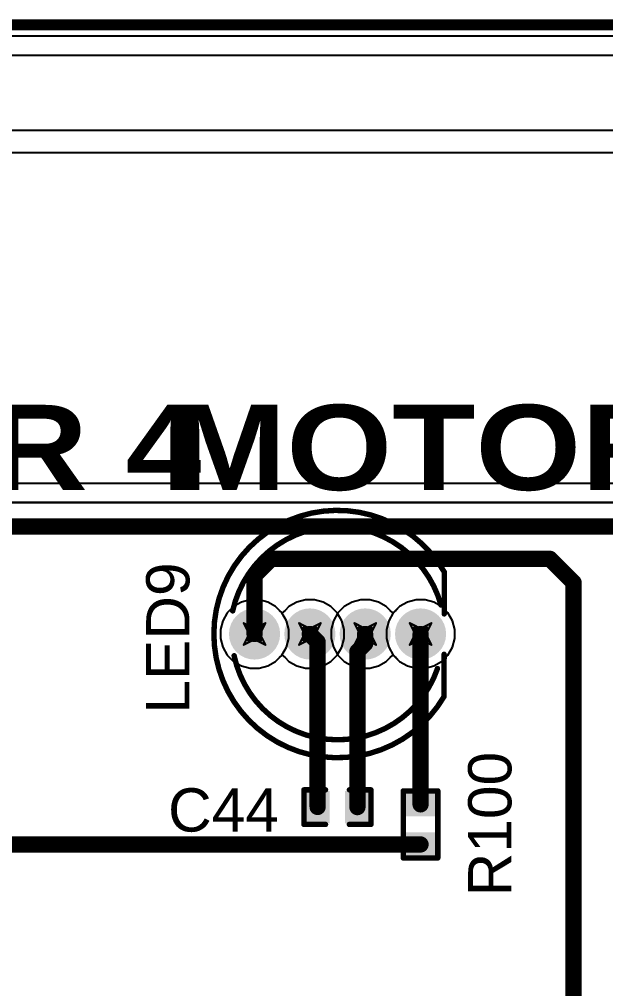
# Model space of a CAD drawing. Header units: inches. Extents: x -4 to 5258, y -4 to 5281.
# Drawn here: x 16.66 to 30.43, y 83.39 to 106.14 of the extents above; entities that cross this region are included whole.
import ezdxf

# ---------------------------------------------------------------- set-up
doc = ezdxf.new("R2010")
doc.units = ezdxf.units.IN
for name, color, linetype in [('Board Outline', 216, 'Continuous'), ('Bottom Layer', 5, 'Continuous'), ('Bottom Solder', 6, 'Continuous'), ('Drill Drawing', 1, 'Continuous'), ('Layer 1', 16, 'Continuous'), ('Layer 2', 76, 'Continuous'), ('Multi-Layer', 9, 'Continuous'), ('Pad Holes', 156, 'Continuous'), ('Top Layer', 1, 'Continuous'), ('Top Overlay', 2, 'Continuous'), ('Top Paste', 8, 'Continuous'), ('Top Solder', 216, 'Continuous')]:
    doc.layers.add(name, color=color, linetype=linetype)
doc.styles.add('Arial', font='', dxfattribs={"height": 0.2})
doc.styles.add('Arial Black_Bold', font='', dxfattribs={"height": 0.2})
doc.styles.get('Arial').set_extended_font_data('Arial')
doc.styles.get('Arial Black_Bold').set_extended_font_data('Arial Black', bold=True)

# ---------------------------------------------------------------- blocks, each defined once
blk = doc.blocks.new('R___0402_68')
at = {"layer": 'Top Layer'}
for points in [[(-0.699, -0.318), (-0.699, 0.317), (-0.241, 0.317), (-0.241, -0.318)], [(0.241, -0.318), (0.241, 0.317), (0.699, 0.317), (0.699, -0.318)]]:
    blk.add_hatch(color=1, dxfattribs=at).paths.add_polyline_path(points)
at = {"layer": 'Top Paste'}
for points in [[(-0.699, -0.318), (-0.699, 0.317), (-0.241, 0.317), (-0.241, -0.318)], [(0.241, -0.318), (0.241, 0.317), (0.699, 0.317), (0.699, -0.318)]]:
    blk.add_hatch(color=8, dxfattribs=at).paths.add_polyline_path(points)
at = {"layer": 'Top Solder'}
for points in [[(-0.754, -0.373), (-0.754, 0.373), (-0.186, 0.373), (-0.186, -0.373)], [(0.186, -0.373), (0.186, 0.373), (0.754, 0.373), (0.754, -0.373)]]:
    blk.add_hatch(color=216, dxfattribs=at).paths.add_polyline_path(points)
at = {"layer": 'Top Overlay'}
for points in [[(-0.787, -0.406, 0.127, 0.127, 0), (-0.787, 0.406, 0.127, 0.127, 0)], [(0.787, 0.406, 0.127, 0.127, 0), (-0.787, 0.406, 0.127, 0.127, 0)], [(0.787, -0.406, 0.127, 0.127, 0), (0.787, 0.406, 0.127, 0.127, 0)], [(0.787, -0.406, 0.127, 0.127, 0), (-0.787, -0.406, 0.127, 0.127, 0)], [(0.813, -0.432, 0.00323, 0.00323, 0), (-0.813, -0.432, 0.00323, 0.00323, 0)]]:
    blk.add_lwpolyline(points, format="xyseb", dxfattribs=at)
for points in [[(-0.819, 0.406, 0.0635, 0.0635, 1), (-0.756, 0.406, 0.0635, 0.0635, 1)], [(-0.819, 0.406, 0.0635, 0.0635, 1), (-0.756, 0.406, 0.0635, 0.0635, 1)], [(0.756, 0.406, 0.0635, 0.0635, 1), (0.819, 0.406, 0.0635, 0.0635, 1)], [(0.756, 0.406, 0.0635, 0.0635, 1), (0.819, 0.406, 0.0635, 0.0635, 1)], [(-0.819, -0.406, 0.0635, 0.0635, 1), (-0.756, -0.406, 0.0635, 0.0635, 1)], [(-0.819, -0.406, 0.0635, 0.0635, 1), (-0.756, -0.406, 0.0635, 0.0635, 1)], [(-0.814, -0.432, 0.00161, 0.00161, 1), (-0.812, -0.432, 0.00161, 0.00161, 1)], [(0.756, -0.406, 0.0635, 0.0635, 1), (0.819, -0.406, 0.0635, 0.0635, 1)], [(0.756, -0.406, 0.0635, 0.0635, 1), (0.819, -0.406, 0.0635, 0.0635, 1)], [(0.812, -0.432, 0.00161, 0.00161, 1), (0.814, -0.432, 0.00161, 0.00161, 1)]]:
    blk.add_lwpolyline(points, format="xyseb", close=True, dxfattribs=at)
blk = doc.blocks.new('WS2812D_F5_196')
at = {"layer": 'Bottom Layer'}
h = blk.add_hatch(color=5, dxfattribs=at)
edge = h.paths.add_edge_path()
edge.add_arc((-1.95, 0), 0.55, 0, 360)
h = blk.add_hatch(color=5, dxfattribs=at)
edge = h.paths.add_edge_path()
edge.add_arc((-0.65, 0), 0.55, 0, 360)
h = blk.add_hatch(color=5, dxfattribs=at)
edge = h.paths.add_edge_path()
edge.add_arc((0.65, 0), 0.55, 0, 360)
h = blk.add_hatch(color=5, dxfattribs=at)
edge = h.paths.add_edge_path()
edge.add_arc((1.95, 0), 0.55, 0, 360)
at = {"layer": 'Bottom Solder'}
h = blk.add_hatch(color=6, dxfattribs=at)
edge = h.paths.add_edge_path()
edge.add_arc((-1.95, 0), 0.601, 0, 360)
h = blk.add_hatch(color=6, dxfattribs=at)
edge = h.paths.add_edge_path()
edge.add_arc((-0.65, 0), 0.601, 0, 360)
h = blk.add_hatch(color=6, dxfattribs=at)
edge = h.paths.add_edge_path()
edge.add_arc((0.65, 0), 0.601, 0, 360)
h = blk.add_hatch(color=6, dxfattribs=at)
edge = h.paths.add_edge_path()
edge.add_arc((1.95, 0), 0.601, 0, 360)
at = {"layer": 'Layer 1'}
h = blk.add_hatch(color=16, dxfattribs=at)
edge = h.paths.add_edge_path()
edge.add_arc((-1.95, 0), 0.55, 0, 360)
h = blk.add_hatch(color=16, dxfattribs=at)
edge = h.paths.add_edge_path()
edge.add_arc((-0.65, 0), 0.55, 0, 360)
h = blk.add_hatch(color=16, dxfattribs=at)
edge = h.paths.add_edge_path()
edge.add_arc((0.65, 0), 0.55, 0, 360)
h = blk.add_hatch(color=16, dxfattribs=at)
edge = h.paths.add_edge_path()
edge.add_arc((1.95, 0), 0.55, 0, 360)
at = {"layer": 'Layer 2'}
h = blk.add_hatch(color=76, dxfattribs=at)
edge = h.paths.add_edge_path()
edge.add_arc((-1.95, 0), 0.55, 0, 360)
h = blk.add_hatch(color=76, dxfattribs=at)
edge = h.paths.add_edge_path()
edge.add_arc((-0.65, 0), 0.55, 0, 360)
h = blk.add_hatch(color=76, dxfattribs=at)
edge = h.paths.add_edge_path()
edge.add_arc((0.65, 0), 0.55, 0, 360)
h = blk.add_hatch(color=76, dxfattribs=at)
edge = h.paths.add_edge_path()
edge.add_arc((1.95, 0), 0.55, 0, 360)
at = {"layer": 'Multi-Layer'}
h = blk.add_hatch(color=9, dxfattribs=at)
edge = h.paths.add_edge_path()
edge.add_arc((-1.95, 0), 0.55, 0, 360)
h = blk.add_hatch(color=9, dxfattribs=at)
edge = h.paths.add_edge_path()
edge.add_arc((-0.65, 0), 0.55, 0, 360)
h = blk.add_hatch(color=9, dxfattribs=at)
edge = h.paths.add_edge_path()
edge.add_arc((0.65, 0), 0.55, 0, 360)
h = blk.add_hatch(color=9, dxfattribs=at)
edge = h.paths.add_edge_path()
edge.add_arc((1.95, 0), 0.55, 0, 360)
at = {"layer": 'Pad Holes'}
h = blk.add_hatch(color=7, dxfattribs=at)
edge = h.paths.add_edge_path()
edge.add_arc((-1.95, 0), 0.36, 0, 360)
h = blk.add_hatch(color=7, dxfattribs=at)
edge = h.paths.add_edge_path()
edge.add_arc((-0.65, 0), 0.36, 0, 360)
h = blk.add_hatch(color=7, dxfattribs=at)
edge = h.paths.add_edge_path()
edge.add_arc((0.65, 0), 0.36, 0, 360)
h = blk.add_hatch(color=7, dxfattribs=at)
edge = h.paths.add_edge_path()
edge.add_arc((1.95, 0), 0.36, 0, 360)
at = {"layer": 'Top Layer'}
h = blk.add_hatch(color=1, dxfattribs=at)
edge = h.paths.add_edge_path()
edge.add_arc((-1.95, 0), 0.55, 0, 360)
h = blk.add_hatch(color=1, dxfattribs=at)
edge = h.paths.add_edge_path()
edge.add_arc((-0.65, 0), 0.55, 0, 360)
h = blk.add_hatch(color=1, dxfattribs=at)
edge = h.paths.add_edge_path()
edge.add_arc((0.65, 0), 0.55, 0, 360)
h = blk.add_hatch(color=1, dxfattribs=at)
edge = h.paths.add_edge_path()
edge.add_arc((1.95, 0), 0.55, 0, 360)
at = {"layer": 'Top Solder'}
h = blk.add_hatch(color=216, dxfattribs=at)
edge = h.paths.add_edge_path()
edge.add_arc((-1.95, 0), 0.601, 0, 360)
h = blk.add_hatch(color=216, dxfattribs=at)
edge = h.paths.add_edge_path()
edge.add_arc((-0.65, 0), 0.601, 0, 360)
h = blk.add_hatch(color=216, dxfattribs=at)
edge = h.paths.add_edge_path()
edge.add_arc((0.65, 0), 0.601, 0, 360)
h = blk.add_hatch(color=216, dxfattribs=at)
edge = h.paths.add_edge_path()
edge.add_arc((1.95, 0), 0.601, 0, 360)
at = {"layer": 'Top Overlay'}
for points in [[(2.5, -1.471, 0.127, 0.127, -3.705201), (2.511, 1.45, 0.127, 0.127, 0)], [(-2.464, 0.543, 0.127, 0.127, -0.780857), (2.43, 0.68, 0.127, 0.127, 0)], [(2.507, 0.472, 0.127, 0.127, 0), (2.511, 1.45, 0.127, 0.127, 0)], [(2.347, -0.811, 0.127, 0.127, -0.760948), (-2.43, -0.51, 0.127, 0.127, 0)], [(2.5, -1.471, 0.127, 0.127, 0), (2.504, -0.476, 0.127, 0.127, 0)]]:
    blk.add_lwpolyline(points, format="xyseb", dxfattribs=at)
for points in [[(2.479, 1.45, 0.0635, 0.0635, 1), (2.543, 1.45, 0.0635, 0.0635, 1)], [(2.479, 1.45, 0.0635, 0.0635, 1), (2.543, 1.45, 0.0635, 0.0635, 1)], [(2.398, 0.68, 0.0635, 0.0635, 1), (2.462, 0.68, 0.0635, 0.0635, 1)], [(-2.496, 0.543, 0.0635, 0.0635, 1), (-2.432, 0.543, 0.0635, 0.0635, 1)], [(2.475, 0.472, 0.0635, 0.0635, 1), (2.539, 0.472, 0.0635, 0.0635, 1)], [(-2.462, -0.51, 0.0635, 0.0635, 1), (-2.398, -0.51, 0.0635, 0.0635, 1)], [(2.472, -0.476, 0.0635, 0.0635, 1), (2.535, -0.476, 0.0635, 0.0635, 1)], [(2.315, -0.811, 0.0635, 0.0635, 1), (2.378, -0.811, 0.0635, 0.0635, 1)], [(2.468, -1.471, 0.0635, 0.0635, 1), (2.532, -1.471, 0.0635, 0.0635, 1)], [(2.468, -1.471, 0.0635, 0.0635, 1), (2.532, -1.471, 0.0635, 0.0635, 1)]]:
    blk.add_lwpolyline(points, format="xyseb", close=True, dxfattribs=at)
blk = doc.blocks.new('C___0402_267')
at = {"layer": 'Top Layer'}
for points in [[(-0.699, -0.318), (-0.699, 0.318), (-0.241, 0.318), (-0.241, -0.318)], [(0.241, -0.318), (0.241, 0.318), (0.699, 0.318), (0.699, -0.318)]]:
    blk.add_hatch(color=1, dxfattribs=at).paths.add_polyline_path(points)
at = {"layer": 'Top Paste'}
for points in [[(-0.699, -0.318), (-0.699, 0.318), (-0.241, 0.318), (-0.241, -0.318)], [(0.241, -0.318), (0.241, 0.318), (0.699, 0.318), (0.699, -0.318)]]:
    blk.add_hatch(color=8, dxfattribs=at).paths.add_polyline_path(points)
at = {"layer": 'Top Solder'}
for points in [[(-0.758, -0.377), (-0.758, 0.377), (-0.181, 0.377), (-0.181, -0.377)], [(0.181, -0.377), (0.181, 0.377), (0.758, 0.377), (0.758, -0.377)]]:
    blk.add_hatch(color=216, dxfattribs=at).paths.add_polyline_path(points)
at = {"layer": 'Top Overlay'}
for points in [[(-0.787, 0.406, 0.127, 0.127, 0), (-0.279, 0.406, 0.127, 0.127, 0)], [(-0.787, -0.406, 0.127, 0.127, 0), (-0.787, 0.406, 0.127, 0.127, 0)], [(0.279, 0.406, 0.127, 0.127, 0), (0.787, 0.406, 0.127, 0.127, 0)], [(0.787, 0.406, 0.127, 0.127, 0), (0.787, -0.406, 0.127, 0.127, 0)], [(-0.787, -0.406, 0.127, 0.127, 0), (-0.279, -0.406, 0.127, 0.127, 0)], [(0.279, -0.406, 0.127, 0.127, 0), (0.787, -0.406, 0.127, 0.127, 0)]]:
    blk.add_lwpolyline(points, format="xyseb", dxfattribs=at)
for points in [[(-0.819, 0.406, 0.0635, 0.0635, 1), (-0.756, 0.406, 0.0635, 0.0635, 1)], [(-0.819, 0.406, 0.0635, 0.0635, 1), (-0.756, 0.406, 0.0635, 0.0635, 1)], [(-0.311, 0.406, 0.0635, 0.0635, 1), (-0.248, 0.406, 0.0635, 0.0635, 1)], [(0.248, 0.406, 0.0635, 0.0635, 1), (0.311, 0.406, 0.0635, 0.0635, 1)], [(0.756, 0.406, 0.0635, 0.0635, 1), (0.819, 0.406, 0.0635, 0.0635, 1)], [(0.756, 0.406, 0.0635, 0.0635, 1), (0.819, 0.406, 0.0635, 0.0635, 1)], [(-0.819, -0.406, 0.0635, 0.0635, 1), (-0.756, -0.406, 0.0635, 0.0635, 1)], [(-0.819, -0.406, 0.0635, 0.0635, 1), (-0.756, -0.406, 0.0635, 0.0635, 1)], [(-0.311, -0.406, 0.0635, 0.0635, 1), (-0.248, -0.406, 0.0635, 0.0635, 1)], [(0.248, -0.406, 0.0635, 0.0635, 1), (0.311, -0.406, 0.0635, 0.0635, 1)], [(0.756, -0.406, 0.0635, 0.0635, 1), (0.819, -0.406, 0.0635, 0.0635, 1)], [(0.756, -0.406, 0.0635, 0.0635, 1), (0.819, -0.406, 0.0635, 0.0635, 1)]]:
    blk.add_lwpolyline(points, format="xyseb", close=True, dxfattribs=at)

msp = doc.modelspace()

# ---------------------------------------------------------------- linework, layer by layer
at = {"layer": 'Board Outline'}
msp.add_lwpolyline([(-4.009, 106.009, 0.254, 0.254, 0), (145.991, 106.009, 0.254, 0.254, 0)], format="xyseb", dxfattribs=at)
at = {"layer": 'Bottom Layer'}
for p, q in [((3.676, 105.295), (49.063, 105.295)), ((21.877, 92.459), (21.694, 92.353)), ((22.081, 92.514), (21.877, 92.459)), ((22.293, 92.514), (22.081, 92.514)), ((22.498, 92.459), (22.293, 92.514)), ((22.681, 92.353), (22.498, 92.459)), ((24.477, 92.459), (24.294, 92.353)), ((24.681, 92.514), (24.477, 92.459)), ((24.893, 92.514), (24.681, 92.514)), ((25.098, 92.459), (24.893, 92.514)), ((25.281, 92.353), (25.098, 92.459)), ((25.777, 92.459), (25.594, 92.353)), ((25.981, 92.514), (25.777, 92.459)), ((26.193, 92.514), (25.981, 92.514)), ((26.398, 92.459), (26.193, 92.514)), ((26.581, 92.353), (26.398, 92.459)), ((21.544, 92.204), (21.438, 92.02)), ((21.694, 92.353), (21.544, 92.204)), ((22.831, 92.204), (22.681, 92.353)), ((22.936, 92.02), (22.831, 92.204)), ((24.144, 92.204), (24.038, 92.02)), ((24.294, 92.353), (24.144, 92.204)), ((25.369, 92.265), (25.281, 92.353)), ((25.437, 92.209), (25.369, 92.265)), ((25.505, 92.265), (25.437, 92.209)), ((25.594, 92.353), (25.505, 92.265)), ((26.731, 92.204), (26.581, 92.353)), ((26.836, 92.02), (26.731, 92.204)), ((21.438, 92.02), (21.383, 91.816)), ((22.991, 91.816), (22.936, 92.02)), ((24.038, 92.02), (23.983, 91.816)), ((26.891, 91.816), (26.836, 92.02)), ((21.383, 91.816), (21.383, 91.604)), ((22.991, 91.604), (22.991, 91.816)), ((23.983, 91.816), (23.983, 91.604)), ((26.891, 91.604), (26.891, 91.816)), ((21.383, 91.604), (21.438, 91.4)), ((22.936, 91.4), (22.991, 91.604)), ((23.983, 91.604), (24.038, 91.4)), ((26.836, 91.4), (26.891, 91.604)), ((21.438, 91.4), (21.544, 91.216)), ((22.831, 91.216), (22.936, 91.4)), ((24.038, 91.4), (24.144, 91.216)), ((26.731, 91.216), (26.836, 91.4)), ((21.544, 91.216), (21.694, 91.067)), ((21.694, 91.067), (21.877, 90.961)), ((22.498, 90.961), (22.681, 91.067)), ((22.681, 91.067), (22.831, 91.216)), ((24.144, 91.216), (24.294, 91.067)), ((24.294, 91.067), (24.477, 90.961)), ((25.098, 90.961), (25.281, 91.067)), ((25.281, 91.067), (25.369, 91.155)), ((25.369, 91.155), (25.437, 91.211)), ((25.437, 91.211), (25.505, 91.155)), ((25.505, 91.155), (25.594, 91.067)), ((25.594, 91.067), (25.777, 90.961)), ((26.398, 90.961), (26.581, 91.067)), ((26.581, 91.067), (26.731, 91.216)), ((21.877, 90.961), (22.081, 90.906)), ((22.081, 90.906), (22.293, 90.906)), ((22.293, 90.906), (22.498, 90.961)), ((24.477, 90.961), (24.681, 90.906)), ((24.681, 90.906), (24.893, 90.906)), ((24.893, 90.906), (25.098, 90.961)), ((25.777, 90.961), (25.981, 90.906)), ((25.981, 90.906), (26.193, 90.906)), ((26.193, 90.906), (26.398, 90.961))]:
    msp.add_line(p, q, dxfattribs=at)
at = {"layer": 'Drill Drawing'}
for points in [[(21.933, 91.964, 0.0508, 0.0508, 0), (22.187, 91.837, 0.0508, 0.0508, 0)], [(21.933, 91.964, 0.0508, 0.0508, 0), (22.06, 91.71, 0.0508, 0.0508, 0)], [(22.187, 91.837, 0.0508, 0.0508, 0), (22.441, 91.964, 0.0508, 0.0508, 0)], [(22.314, 91.71, 0.0508, 0.0508, 0), (22.441, 91.964, 0.0508, 0.0508, 0)], [(23.233, 91.964, 0.0508, 0.0508, 0), (23.487, 91.837, 0.0508, 0.0508, 0)], [(23.233, 91.964, 0.0508, 0.0508, 0), (23.36, 91.71, 0.0508, 0.0508, 0)], [(23.487, 91.837, 0.0508, 0.0508, 0), (23.741, 91.964, 0.0508, 0.0508, 0)], [(23.614, 91.71, 0.0508, 0.0508, 0), (23.741, 91.964, 0.0508, 0.0508, 0)], [(24.533, 91.964, 0.0508, 0.0508, 0), (24.787, 91.837, 0.0508, 0.0508, 0)], [(24.533, 91.964, 0.0508, 0.0508, 0), (24.66, 91.71, 0.0508, 0.0508, 0)], [(24.787, 91.837, 0.0508, 0.0508, 0), (25.041, 91.964, 0.0508, 0.0508, 0)], [(24.914, 91.71, 0.0508, 0.0508, 0), (25.041, 91.964, 0.0508, 0.0508, 0)], [(25.833, 91.964, 0.0508, 0.0508, 0), (26.087, 91.837, 0.0508, 0.0508, 0)], [(25.833, 91.964, 0.0508, 0.0508, 0), (25.96, 91.71, 0.0508, 0.0508, 0)], [(26.087, 91.837, 0.0508, 0.0508, 0), (26.341, 91.964, 0.0508, 0.0508, 0)], [(26.214, 91.71, 0.0508, 0.0508, 0), (26.341, 91.964, 0.0508, 0.0508, 0)], [(21.933, 91.456, 0.0508, 0.0508, 0), (22.06, 91.71, 0.0508, 0.0508, 0)], [(22.035, 91.862, 0.0508, 0.0508, 0), (22.187, 91.786, 0.0508, 0.0508, 0)], [(22.035, 91.862, 0.0508, 0.0508, 0), (22.111, 91.71, 0.0508, 0.0508, 0)], [(22.035, 91.558, 0.0508, 0.0508, 0), (22.111, 91.71, 0.0508, 0.0508, 0)], [(22.187, 91.786, 0.0508, 0.0508, 0), (22.34, 91.862, 0.0508, 0.0508, 0)], [(22.263, 91.71, 0.0508, 0.0508, 0), (22.34, 91.862, 0.0508, 0.0508, 0)], [(22.263, 91.71, 0.0508, 0.0508, 0), (22.34, 91.558, 0.0508, 0.0508, 0)], [(22.314, 91.71, 0.0508, 0.0508, 0), (22.441, 91.456, 0.0508, 0.0508, 0)], [(23.233, 91.456, 0.0508, 0.0508, 0), (23.36, 91.71, 0.0508, 0.0508, 0)], [(23.335, 91.862, 0.0508, 0.0508, 0), (23.487, 91.786, 0.0508, 0.0508, 0)], [(23.335, 91.862, 0.0508, 0.0508, 0), (23.411, 91.71, 0.0508, 0.0508, 0)], [(23.335, 91.558, 0.0508, 0.0508, 0), (23.411, 91.71, 0.0508, 0.0508, 0)], [(23.487, 91.786, 0.0508, 0.0508, 0), (23.64, 91.862, 0.0508, 0.0508, 0)], [(23.563, 91.71, 0.0508, 0.0508, 0), (23.64, 91.862, 0.0508, 0.0508, 0)], [(23.563, 91.71, 0.0508, 0.0508, 0), (23.64, 91.558, 0.0508, 0.0508, 0)], [(23.614, 91.71, 0.0508, 0.0508, 0), (23.741, 91.456, 0.0508, 0.0508, 0)], [(24.533, 91.456, 0.0508, 0.0508, 0), (24.66, 91.71, 0.0508, 0.0508, 0)], [(24.635, 91.862, 0.0508, 0.0508, 0), (24.787, 91.786, 0.0508, 0.0508, 0)], [(24.635, 91.862, 0.0508, 0.0508, 0), (24.711, 91.71, 0.0508, 0.0508, 0)], [(24.635, 91.558, 0.0508, 0.0508, 0), (24.711, 91.71, 0.0508, 0.0508, 0)], [(24.787, 91.786, 0.0508, 0.0508, 0), (24.94, 91.862, 0.0508, 0.0508, 0)], [(24.863, 91.71, 0.0508, 0.0508, 0), (24.94, 91.862, 0.0508, 0.0508, 0)], [(24.863, 91.71, 0.0508, 0.0508, 0), (24.94, 91.558, 0.0508, 0.0508, 0)], [(24.914, 91.71, 0.0508, 0.0508, 0), (25.041, 91.456, 0.0508, 0.0508, 0)], [(25.833, 91.456, 0.0508, 0.0508, 0), (25.96, 91.71, 0.0508, 0.0508, 0)], [(25.935, 91.862, 0.0508, 0.0508, 0), (26.087, 91.786, 0.0508, 0.0508, 0)], [(25.935, 91.862, 0.0508, 0.0508, 0), (26.011, 91.71, 0.0508, 0.0508, 0)], [(25.935, 91.558, 0.0508, 0.0508, 0), (26.011, 91.71, 0.0508, 0.0508, 0)], [(26.087, 91.786, 0.0508, 0.0508, 0), (26.24, 91.862, 0.0508, 0.0508, 0)], [(26.163, 91.71, 0.0508, 0.0508, 0), (26.24, 91.862, 0.0508, 0.0508, 0)], [(26.163, 91.71, 0.0508, 0.0508, 0), (26.24, 91.558, 0.0508, 0.0508, 0)], [(26.214, 91.71, 0.0508, 0.0508, 0), (26.341, 91.456, 0.0508, 0.0508, 0)], [(21.933, 91.456, 0.0508, 0.0508, 0), (22.187, 91.583, 0.0508, 0.0508, 0)], [(22.035, 91.558, 0.0508, 0.0508, 0), (22.187, 91.634, 0.0508, 0.0508, 0)], [(22.187, 91.634, 0.0508, 0.0508, 0), (22.34, 91.558, 0.0508, 0.0508, 0)], [(22.187, 91.583, 0.0508, 0.0508, 0), (22.441, 91.456, 0.0508, 0.0508, 0)], [(23.233, 91.456, 0.0508, 0.0508, 0), (23.487, 91.583, 0.0508, 0.0508, 0)], [(23.335, 91.558, 0.0508, 0.0508, 0), (23.487, 91.634, 0.0508, 0.0508, 0)], [(23.487, 91.634, 0.0508, 0.0508, 0), (23.64, 91.558, 0.0508, 0.0508, 0)], [(23.487, 91.583, 0.0508, 0.0508, 0), (23.741, 91.456, 0.0508, 0.0508, 0)], [(24.533, 91.456, 0.0508, 0.0508, 0), (24.787, 91.583, 0.0508, 0.0508, 0)], [(24.635, 91.558, 0.0508, 0.0508, 0), (24.787, 91.634, 0.0508, 0.0508, 0)], [(24.787, 91.634, 0.0508, 0.0508, 0), (24.94, 91.558, 0.0508, 0.0508, 0)], [(24.787, 91.583, 0.0508, 0.0508, 0), (25.041, 91.456, 0.0508, 0.0508, 0)], [(25.833, 91.456, 0.0508, 0.0508, 0), (26.087, 91.583, 0.0508, 0.0508, 0)], [(25.935, 91.558, 0.0508, 0.0508, 0), (26.087, 91.634, 0.0508, 0.0508, 0)], [(26.087, 91.634, 0.0508, 0.0508, 0), (26.24, 91.558, 0.0508, 0.0508, 0)], [(26.087, 91.583, 0.0508, 0.0508, 0), (26.341, 91.456, 0.0508, 0.0508, 0)]]:
    msp.add_lwpolyline(points, format="xyseb", dxfattribs=at)
for points in [[(21.921, 91.964, 0.0254, 0.0254, 1), (21.946, 91.964, 0.0254, 0.0254, 1)], [(21.921, 91.964, 0.0254, 0.0254, 1), (21.946, 91.964, 0.0254, 0.0254, 1)], [(22.429, 91.964, 0.0254, 0.0254, 1), (22.454, 91.964, 0.0254, 0.0254, 1)], [(22.429, 91.964, 0.0254, 0.0254, 1), (22.454, 91.964, 0.0254, 0.0254, 1)], [(23.221, 91.964, 0.0254, 0.0254, 1), (23.246, 91.964, 0.0254, 0.0254, 1)], [(23.221, 91.964, 0.0254, 0.0254, 1), (23.246, 91.964, 0.0254, 0.0254, 1)], [(23.729, 91.964, 0.0254, 0.0254, 1), (23.754, 91.964, 0.0254, 0.0254, 1)], [(23.729, 91.964, 0.0254, 0.0254, 1), (23.754, 91.964, 0.0254, 0.0254, 1)], [(24.521, 91.964, 0.0254, 0.0254, 1), (24.546, 91.964, 0.0254, 0.0254, 1)], [(24.521, 91.964, 0.0254, 0.0254, 1), (24.546, 91.964, 0.0254, 0.0254, 1)], [(25.029, 91.964, 0.0254, 0.0254, 1), (25.054, 91.964, 0.0254, 0.0254, 1)], [(25.029, 91.964, 0.0254, 0.0254, 1), (25.054, 91.964, 0.0254, 0.0254, 1)], [(25.82, 91.964, 0.0254, 0.0254, 1), (25.846, 91.964, 0.0254, 0.0254, 1)], [(25.82, 91.964, 0.0254, 0.0254, 1), (25.846, 91.964, 0.0254, 0.0254, 1)], [(26.328, 91.964, 0.0254, 0.0254, 1), (26.354, 91.964, 0.0254, 0.0254, 1)], [(26.328, 91.964, 0.0254, 0.0254, 1), (26.354, 91.964, 0.0254, 0.0254, 1)], [(22.022, 91.862, 0.0254, 0.0254, 1), (22.048, 91.862, 0.0254, 0.0254, 1)], [(22.022, 91.862, 0.0254, 0.0254, 1), (22.048, 91.862, 0.0254, 0.0254, 1)], [(22.048, 91.71, 0.0254, 0.0254, 1), (22.073, 91.71, 0.0254, 0.0254, 1)], [(22.048, 91.71, 0.0254, 0.0254, 1), (22.073, 91.71, 0.0254, 0.0254, 1)], [(22.098, 91.71, 0.0254, 0.0254, 1), (22.124, 91.71, 0.0254, 0.0254, 1)], [(22.098, 91.71, 0.0254, 0.0254, 1), (22.124, 91.71, 0.0254, 0.0254, 1)], [(22.175, 91.837, 0.0254, 0.0254, 1), (22.2, 91.837, 0.0254, 0.0254, 1)], [(22.175, 91.837, 0.0254, 0.0254, 1), (22.2, 91.837, 0.0254, 0.0254, 1)], [(22.175, 91.786, 0.0254, 0.0254, 1), (22.2, 91.786, 0.0254, 0.0254, 1)], [(22.175, 91.786, 0.0254, 0.0254, 1), (22.2, 91.786, 0.0254, 0.0254, 1)], [(22.251, 91.71, 0.0254, 0.0254, 1), (22.276, 91.71, 0.0254, 0.0254, 1)], [(22.251, 91.71, 0.0254, 0.0254, 1), (22.276, 91.71, 0.0254, 0.0254, 1)], [(22.302, 91.71, 0.0254, 0.0254, 1), (22.327, 91.71, 0.0254, 0.0254, 1)], [(22.302, 91.71, 0.0254, 0.0254, 1), (22.327, 91.71, 0.0254, 0.0254, 1)], [(22.327, 91.862, 0.0254, 0.0254, 1), (22.352, 91.862, 0.0254, 0.0254, 1)], [(22.327, 91.862, 0.0254, 0.0254, 1), (22.352, 91.862, 0.0254, 0.0254, 1)], [(23.322, 91.862, 0.0254, 0.0254, 1), (23.348, 91.862, 0.0254, 0.0254, 1)], [(23.322, 91.862, 0.0254, 0.0254, 1), (23.348, 91.862, 0.0254, 0.0254, 1)], [(23.348, 91.71, 0.0254, 0.0254, 1), (23.373, 91.71, 0.0254, 0.0254, 1)], [(23.348, 91.71, 0.0254, 0.0254, 1), (23.373, 91.71, 0.0254, 0.0254, 1)], [(23.398, 91.71, 0.0254, 0.0254, 1), (23.424, 91.71, 0.0254, 0.0254, 1)], [(23.398, 91.71, 0.0254, 0.0254, 1), (23.424, 91.71, 0.0254, 0.0254, 1)], [(23.475, 91.837, 0.0254, 0.0254, 1), (23.5, 91.837, 0.0254, 0.0254, 1)], [(23.475, 91.837, 0.0254, 0.0254, 1), (23.5, 91.837, 0.0254, 0.0254, 1)], [(23.475, 91.786, 0.0254, 0.0254, 1), (23.5, 91.786, 0.0254, 0.0254, 1)], [(23.475, 91.786, 0.0254, 0.0254, 1), (23.5, 91.786, 0.0254, 0.0254, 1)], [(23.551, 91.71, 0.0254, 0.0254, 1), (23.576, 91.71, 0.0254, 0.0254, 1)], [(23.551, 91.71, 0.0254, 0.0254, 1), (23.576, 91.71, 0.0254, 0.0254, 1)], [(23.602, 91.71, 0.0254, 0.0254, 1), (23.627, 91.71, 0.0254, 0.0254, 1)], [(23.602, 91.71, 0.0254, 0.0254, 1), (23.627, 91.71, 0.0254, 0.0254, 1)], [(23.627, 91.862, 0.0254, 0.0254, 1), (23.652, 91.862, 0.0254, 0.0254, 1)], [(23.627, 91.862, 0.0254, 0.0254, 1), (23.652, 91.862, 0.0254, 0.0254, 1)], [(24.622, 91.862, 0.0254, 0.0254, 1), (24.648, 91.862, 0.0254, 0.0254, 1)], [(24.622, 91.862, 0.0254, 0.0254, 1), (24.648, 91.862, 0.0254, 0.0254, 1)], [(24.648, 91.71, 0.0254, 0.0254, 1), (24.673, 91.71, 0.0254, 0.0254, 1)], [(24.648, 91.71, 0.0254, 0.0254, 1), (24.673, 91.71, 0.0254, 0.0254, 1)], [(24.698, 91.71, 0.0254, 0.0254, 1), (24.724, 91.71, 0.0254, 0.0254, 1)], [(24.698, 91.71, 0.0254, 0.0254, 1), (24.724, 91.71, 0.0254, 0.0254, 1)], [(24.775, 91.837, 0.0254, 0.0254, 1), (24.8, 91.837, 0.0254, 0.0254, 1)], [(24.775, 91.837, 0.0254, 0.0254, 1), (24.8, 91.837, 0.0254, 0.0254, 1)], [(24.775, 91.786, 0.0254, 0.0254, 1), (24.8, 91.786, 0.0254, 0.0254, 1)], [(24.775, 91.786, 0.0254, 0.0254, 1), (24.8, 91.786, 0.0254, 0.0254, 1)], [(24.851, 91.71, 0.0254, 0.0254, 1), (24.876, 91.71, 0.0254, 0.0254, 1)], [(24.851, 91.71, 0.0254, 0.0254, 1), (24.876, 91.71, 0.0254, 0.0254, 1)], [(24.902, 91.71, 0.0254, 0.0254, 1), (24.927, 91.71, 0.0254, 0.0254, 1)], [(24.902, 91.71, 0.0254, 0.0254, 1), (24.927, 91.71, 0.0254, 0.0254, 1)], [(24.927, 91.862, 0.0254, 0.0254, 1), (24.952, 91.862, 0.0254, 0.0254, 1)], [(24.927, 91.862, 0.0254, 0.0254, 1), (24.952, 91.862, 0.0254, 0.0254, 1)], [(25.922, 91.862, 0.0254, 0.0254, 1), (25.947, 91.862, 0.0254, 0.0254, 1)], [(25.922, 91.862, 0.0254, 0.0254, 1), (25.947, 91.862, 0.0254, 0.0254, 1)], [(25.947, 91.71, 0.0254, 0.0254, 1), (25.973, 91.71, 0.0254, 0.0254, 1)], [(25.947, 91.71, 0.0254, 0.0254, 1), (25.973, 91.71, 0.0254, 0.0254, 1)], [(25.998, 91.71, 0.0254, 0.0254, 1), (26.024, 91.71, 0.0254, 0.0254, 1)], [(25.998, 91.71, 0.0254, 0.0254, 1), (26.024, 91.71, 0.0254, 0.0254, 1)], [(26.074, 91.837, 0.0254, 0.0254, 1), (26.1, 91.837, 0.0254, 0.0254, 1)], [(26.074, 91.837, 0.0254, 0.0254, 1), (26.1, 91.837, 0.0254, 0.0254, 1)], [(26.074, 91.786, 0.0254, 0.0254, 1), (26.1, 91.786, 0.0254, 0.0254, 1)], [(26.074, 91.786, 0.0254, 0.0254, 1), (26.1, 91.786, 0.0254, 0.0254, 1)], [(26.151, 91.71, 0.0254, 0.0254, 1), (26.176, 91.71, 0.0254, 0.0254, 1)], [(26.151, 91.71, 0.0254, 0.0254, 1), (26.176, 91.71, 0.0254, 0.0254, 1)], [(26.201, 91.71, 0.0254, 0.0254, 1), (26.227, 91.71, 0.0254, 0.0254, 1)], [(26.201, 91.71, 0.0254, 0.0254, 1), (26.227, 91.71, 0.0254, 0.0254, 1)], [(26.227, 91.862, 0.0254, 0.0254, 1), (26.252, 91.862, 0.0254, 0.0254, 1)], [(26.227, 91.862, 0.0254, 0.0254, 1), (26.252, 91.862, 0.0254, 0.0254, 1)], [(21.921, 91.456, 0.0254, 0.0254, 1), (21.946, 91.456, 0.0254, 0.0254, 1)], [(21.921, 91.456, 0.0254, 0.0254, 1), (21.946, 91.456, 0.0254, 0.0254, 1)], [(22.022, 91.558, 0.0254, 0.0254, 1), (22.048, 91.558, 0.0254, 0.0254, 1)], [(22.022, 91.558, 0.0254, 0.0254, 1), (22.048, 91.558, 0.0254, 0.0254, 1)], [(22.175, 91.634, 0.0254, 0.0254, 1), (22.2, 91.634, 0.0254, 0.0254, 1)], [(22.175, 91.634, 0.0254, 0.0254, 1), (22.2, 91.634, 0.0254, 0.0254, 1)], [(22.175, 91.583, 0.0254, 0.0254, 1), (22.2, 91.583, 0.0254, 0.0254, 1)], [(22.175, 91.583, 0.0254, 0.0254, 1), (22.2, 91.583, 0.0254, 0.0254, 1)], [(22.327, 91.558, 0.0254, 0.0254, 1), (22.352, 91.558, 0.0254, 0.0254, 1)], [(22.327, 91.558, 0.0254, 0.0254, 1), (22.352, 91.558, 0.0254, 0.0254, 1)], [(22.429, 91.456, 0.0254, 0.0254, 1), (22.454, 91.456, 0.0254, 0.0254, 1)], [(22.429, 91.456, 0.0254, 0.0254, 1), (22.454, 91.456, 0.0254, 0.0254, 1)], [(23.221, 91.456, 0.0254, 0.0254, 1), (23.246, 91.456, 0.0254, 0.0254, 1)], [(23.221, 91.456, 0.0254, 0.0254, 1), (23.246, 91.456, 0.0254, 0.0254, 1)], [(23.322, 91.558, 0.0254, 0.0254, 1), (23.348, 91.558, 0.0254, 0.0254, 1)], [(23.322, 91.558, 0.0254, 0.0254, 1), (23.348, 91.558, 0.0254, 0.0254, 1)], [(23.475, 91.634, 0.0254, 0.0254, 1), (23.5, 91.634, 0.0254, 0.0254, 1)], [(23.475, 91.634, 0.0254, 0.0254, 1), (23.5, 91.634, 0.0254, 0.0254, 1)], [(23.475, 91.583, 0.0254, 0.0254, 1), (23.5, 91.583, 0.0254, 0.0254, 1)], [(23.475, 91.583, 0.0254, 0.0254, 1), (23.5, 91.583, 0.0254, 0.0254, 1)], [(23.627, 91.558, 0.0254, 0.0254, 1), (23.652, 91.558, 0.0254, 0.0254, 1)], [(23.627, 91.558, 0.0254, 0.0254, 1), (23.652, 91.558, 0.0254, 0.0254, 1)], [(23.729, 91.456, 0.0254, 0.0254, 1), (23.754, 91.456, 0.0254, 0.0254, 1)], [(23.729, 91.456, 0.0254, 0.0254, 1), (23.754, 91.456, 0.0254, 0.0254, 1)], [(24.521, 91.456, 0.0254, 0.0254, 1), (24.546, 91.456, 0.0254, 0.0254, 1)], [(24.521, 91.456, 0.0254, 0.0254, 1), (24.546, 91.456, 0.0254, 0.0254, 1)], [(24.622, 91.558, 0.0254, 0.0254, 1), (24.648, 91.558, 0.0254, 0.0254, 1)], [(24.622, 91.558, 0.0254, 0.0254, 1), (24.648, 91.558, 0.0254, 0.0254, 1)], [(24.775, 91.634, 0.0254, 0.0254, 1), (24.8, 91.634, 0.0254, 0.0254, 1)], [(24.775, 91.634, 0.0254, 0.0254, 1), (24.8, 91.634, 0.0254, 0.0254, 1)], [(24.775, 91.583, 0.0254, 0.0254, 1), (24.8, 91.583, 0.0254, 0.0254, 1)], [(24.775, 91.583, 0.0254, 0.0254, 1), (24.8, 91.583, 0.0254, 0.0254, 1)], [(24.927, 91.558, 0.0254, 0.0254, 1), (24.952, 91.558, 0.0254, 0.0254, 1)], [(24.927, 91.558, 0.0254, 0.0254, 1), (24.952, 91.558, 0.0254, 0.0254, 1)], [(25.029, 91.456, 0.0254, 0.0254, 1), (25.054, 91.456, 0.0254, 0.0254, 1)], [(25.029, 91.456, 0.0254, 0.0254, 1), (25.054, 91.456, 0.0254, 0.0254, 1)], [(25.82, 91.456, 0.0254, 0.0254, 1), (25.846, 91.456, 0.0254, 0.0254, 1)], [(25.82, 91.456, 0.0254, 0.0254, 1), (25.846, 91.456, 0.0254, 0.0254, 1)], [(25.922, 91.558, 0.0254, 0.0254, 1), (25.947, 91.558, 0.0254, 0.0254, 1)], [(25.922, 91.558, 0.0254, 0.0254, 1), (25.947, 91.558, 0.0254, 0.0254, 1)], [(26.074, 91.634, 0.0254, 0.0254, 1), (26.1, 91.634, 0.0254, 0.0254, 1)], [(26.074, 91.634, 0.0254, 0.0254, 1), (26.1, 91.634, 0.0254, 0.0254, 1)], [(26.074, 91.583, 0.0254, 0.0254, 1), (26.1, 91.583, 0.0254, 0.0254, 1)], [(26.074, 91.583, 0.0254, 0.0254, 1), (26.1, 91.583, 0.0254, 0.0254, 1)], [(26.227, 91.558, 0.0254, 0.0254, 1), (26.252, 91.558, 0.0254, 0.0254, 1)], [(26.227, 91.558, 0.0254, 0.0254, 1), (26.252, 91.558, 0.0254, 0.0254, 1)], [(26.328, 91.456, 0.0254, 0.0254, 1), (26.354, 91.456, 0.0254, 0.0254, 1)], [(26.328, 91.456, 0.0254, 0.0254, 1), (26.354, 91.456, 0.0254, 0.0254, 1)]]:
    msp.add_lwpolyline(points, format="xyseb", close=True, dxfattribs=at)
at = {"layer": 'Layer 1'}
for p, q in [((-3.75, 105.75), (145.732, 105.75)), ((70.97, 103.531), (5.224, 103.531)), ((5.742, 103.013), (70.97, 103.013)), ((21.877, 92.459), (21.694, 92.353)), ((22.081, 92.514), (21.877, 92.459)), ((22.293, 92.514), (22.081, 92.514)), ((22.498, 92.459), (22.293, 92.514)), ((22.681, 92.353), (22.498, 92.459)), ((24.477, 92.459), (24.294, 92.353)), ((24.681, 92.514), (24.477, 92.459)), ((24.893, 92.514), (24.681, 92.514)), ((25.098, 92.459), (24.893, 92.514)), ((25.281, 92.353), (25.098, 92.459)), ((25.777, 92.459), (25.594, 92.353)), ((25.981, 92.514), (25.777, 92.459)), ((26.193, 92.514), (25.981, 92.514)), ((26.398, 92.459), (26.193, 92.514)), ((26.581, 92.353), (26.398, 92.459)), ((21.544, 92.204), (21.438, 92.02)), ((21.694, 92.353), (21.544, 92.204)), ((22.831, 92.204), (22.681, 92.353)), ((22.936, 92.02), (22.831, 92.204)), ((24.144, 92.204), (24.038, 92.02)), ((24.294, 92.353), (24.144, 92.204)), ((25.369, 92.265), (25.281, 92.353)), ((25.437, 92.209), (25.369, 92.265)), ((25.505, 92.265), (25.437, 92.209)), ((25.594, 92.353), (25.505, 92.265)), ((26.731, 92.204), (26.581, 92.353)), ((26.836, 92.02), (26.731, 92.204)), ((21.438, 92.02), (21.383, 91.816)), ((22.991, 91.816), (22.936, 92.02)), ((24.038, 92.02), (23.983, 91.816)), ((26.891, 91.816), (26.836, 92.02)), ((21.383, 91.816), (21.383, 91.604)), ((22.991, 91.604), (22.991, 91.816)), ((23.983, 91.816), (23.983, 91.604)), ((26.891, 91.604), (26.891, 91.816)), ((21.383, 91.604), (21.438, 91.4)), ((22.936, 91.4), (22.991, 91.604)), ((23.983, 91.604), (24.038, 91.4)), ((26.836, 91.4), (26.891, 91.604)), ((21.438, 91.4), (21.544, 91.216)), ((22.831, 91.216), (22.936, 91.4)), ((24.038, 91.4), (24.144, 91.216)), ((26.731, 91.216), (26.836, 91.4)), ((21.544, 91.216), (21.694, 91.067)), ((21.694, 91.067), (21.877, 90.961)), ((22.498, 90.961), (22.681, 91.067)), ((22.681, 91.067), (22.831, 91.216)), ((24.144, 91.216), (24.294, 91.067)), ((24.294, 91.067), (24.477, 90.961)), ((25.098, 90.961), (25.281, 91.067)), ((25.281, 91.067), (25.369, 91.155)), ((25.369, 91.155), (25.437, 91.211)), ((25.437, 91.211), (25.505, 91.155)), ((25.505, 91.155), (25.594, 91.067)), ((25.594, 91.067), (25.777, 90.961)), ((26.398, 90.961), (26.581, 91.067)), ((26.581, 91.067), (26.731, 91.216)), ((21.877, 90.961), (22.081, 90.906)), ((22.081, 90.906), (22.293, 90.906)), ((22.293, 90.906), (22.498, 90.961)), ((24.477, 90.961), (24.681, 90.906)), ((24.681, 90.906), (24.893, 90.906)), ((24.893, 90.906), (25.098, 90.961)), ((25.777, 90.961), (25.981, 90.906)), ((25.981, 90.906), (26.193, 90.906)), ((26.193, 90.906), (26.398, 90.961))]:
    msp.add_line(p, q, dxfattribs=at)
at = {"layer": 'Layer 2'}
for p, q in [((-3.014, 95.252), (42.172, 95.252)), ((21.877, 92.459), (21.694, 92.353)), ((22.081, 92.514), (21.877, 92.459)), ((22.293, 92.514), (22.081, 92.514)), ((22.498, 92.459), (22.293, 92.514)), ((22.681, 92.353), (22.498, 92.459)), ((23.177, 92.459), (22.994, 92.353)), ((23.381, 92.514), (23.177, 92.459)), ((23.593, 92.514), (23.381, 92.514)), ((23.798, 92.459), (23.593, 92.514)), ((23.981, 92.353), (23.798, 92.459)), ((25.777, 92.459), (25.594, 92.353)), ((25.981, 92.514), (25.777, 92.459)), ((26.193, 92.514), (25.981, 92.514)), ((26.398, 92.459), (26.193, 92.514)), ((26.581, 92.353), (26.398, 92.459)), ((21.544, 92.204), (21.438, 92.02)), ((21.694, 92.353), (21.544, 92.204)), ((22.769, 92.265), (22.681, 92.353)), ((22.837, 92.209), (22.769, 92.265)), ((22.905, 92.265), (22.837, 92.209)), ((22.994, 92.353), (22.905, 92.265)), ((24.131, 92.204), (23.981, 92.353)), ((24.236, 92.02), (24.131, 92.204)), ((25.444, 92.204), (25.338, 92.02)), ((25.594, 92.353), (25.444, 92.204)), ((26.731, 92.204), (26.581, 92.353)), ((26.836, 92.02), (26.731, 92.204)), ((21.438, 92.02), (21.383, 91.816)), ((24.291, 91.816), (24.236, 92.02)), ((25.338, 92.02), (25.283, 91.816)), ((26.891, 91.816), (26.836, 92.02)), ((21.383, 91.816), (21.383, 91.604)), ((24.291, 91.604), (24.291, 91.816)), ((25.283, 91.816), (25.283, 91.604)), ((26.891, 91.604), (26.891, 91.816)), ((21.383, 91.604), (21.438, 91.4)), ((24.236, 91.4), (24.291, 91.604)), ((25.283, 91.604), (25.338, 91.4)), ((26.836, 91.4), (26.891, 91.604)), ((21.438, 91.4), (21.544, 91.216)), ((24.131, 91.216), (24.236, 91.4)), ((25.338, 91.4), (25.444, 91.216)), ((26.731, 91.216), (26.836, 91.4)), ((21.544, 91.216), (21.694, 91.067)), ((21.694, 91.067), (21.877, 90.961)), ((22.498, 90.961), (22.681, 91.067)), ((22.681, 91.067), (22.769, 91.155)), ((22.769, 91.155), (22.837, 91.211)), ((22.837, 91.211), (22.905, 91.155)), ((22.905, 91.155), (22.994, 91.067)), ((22.994, 91.067), (23.177, 90.961)), ((23.798, 90.961), (23.981, 91.067)), ((23.981, 91.067), (24.131, 91.216)), ((25.444, 91.216), (25.594, 91.067)), ((25.594, 91.067), (25.777, 90.961)), ((26.398, 90.961), (26.581, 91.067)), ((26.581, 91.067), (26.731, 91.216)), ((21.877, 90.961), (22.081, 90.906)), ((22.081, 90.906), (22.293, 90.906)), ((22.293, 90.906), (22.498, 90.961)), ((23.177, 90.961), (23.381, 90.906)), ((23.381, 90.906), (23.593, 90.906)), ((23.593, 90.906), (23.798, 90.961)), ((25.777, 90.961), (25.981, 90.906)), ((25.981, 90.906), (26.193, 90.906)), ((26.193, 90.906), (26.398, 90.961))]:
    msp.add_line(p, q, dxfattribs=at)
at = {"layer": 'Top Layer'}
for p, q in [((3.719, 105.295), (52.002, 105.295)), ((4.53, 94.794), (42.503, 94.794)), ((42.503, 94.794), (4.53, 94.794))]:
    msp.add_line(p, q, dxfattribs=at)
for points in [[(6.367, 94.231, 0.381, 0.381, 0), (41.061, 94.231, 0.381, 0.381, 0)], [(22.187, 93.083, 0.381, 0.381, 0), (22.578, 93.474, 0.381, 0.381, 0)], [(22.578, 93.474, 0.381, 0.381, 0), (29.126, 93.474, 0.381, 0.381, 0)], [(29.126, 93.474, 0.381, 0.381, 0), (29.682, 92.917, 0.381, 0.381, 0)], [(22.187, 91.71, 0.381, 0.381, 0), (22.187, 93.083, 0.381, 0.381, 0)], [(29.682, 72.245, 0.381, 0.381, 0), (29.682, 92.917, 0.381, 0.381, 0)], [(23.484, 91.71, 0.381, 0.381, 0), (23.668, 91.526, 0.381, 0.381, 0)], [(23.668, 87.65, 0.381, 0.381, 0), (23.668, 91.526, 0.381, 0.381, 0)], [(24.784, 91.481, 0.381, 0.381, 0), (24.784, 91.71, 0.381, 0.381, 0)], [(26.087, 87.71, 0.381, 0.381, 0), (26.087, 91.71, 0.381, 0.381, 0)], [(24.604, 91.301, 0.381, 0.381, 0), (24.784, 91.481, 0.381, 0.381, 0)], [(24.604, 87.646, 0.381, 0.381, 0), (24.604, 91.301, 0.381, 0.381, 0)], [(8.803, 86.77, 0.381, 0.381, 0), (26.087, 86.77, 0.381, 0.381, 0)]]:
    msp.add_lwpolyline(points, format="xyseb", dxfattribs=at)
for points in [[(22.483, 93.474, 0.191, 0.191, 1), (22.674, 93.474, 0.191, 0.191, 1)], [(22.483, 93.474, 0.191, 0.191, 1), (22.674, 93.474, 0.191, 0.191, 1)], [(29.03, 93.474, 0.191, 0.191, 1), (29.221, 93.474, 0.191, 0.191, 1)], [(29.03, 93.474, 0.191, 0.191, 1), (29.221, 93.474, 0.191, 0.191, 1)], [(22.092, 93.083, 0.191, 0.191, 1), (22.283, 93.083, 0.191, 0.191, 1)], [(22.092, 93.083, 0.191, 0.191, 1), (22.283, 93.083, 0.191, 0.191, 1)], [(29.587, 92.917, 0.191, 0.191, 1), (29.778, 92.917, 0.191, 0.191, 1)], [(29.587, 92.917, 0.191, 0.191, 1), (29.778, 92.917, 0.191, 0.191, 1)], [(22.092, 91.71, 0.191, 0.191, 1), (22.283, 91.71, 0.191, 0.191, 1)], [(23.389, 91.71, 0.191, 0.191, 1), (23.579, 91.71, 0.191, 0.191, 1)], [(23.573, 91.526, 0.191, 0.191, 1), (23.763, 91.526, 0.191, 0.191, 1)], [(23.573, 91.526, 0.191, 0.191, 1), (23.763, 91.526, 0.191, 0.191, 1)], [(24.689, 91.71, 0.191, 0.191, 1), (24.879, 91.71, 0.191, 0.191, 1)], [(25.992, 91.71, 0.191, 0.191, 1), (26.182, 91.71, 0.191, 0.191, 1)], [(24.509, 91.301, 0.191, 0.191, 1), (24.699, 91.301, 0.191, 0.191, 1)], [(24.509, 91.301, 0.191, 0.191, 1), (24.699, 91.301, 0.191, 0.191, 1)], [(24.689, 91.481, 0.191, 0.191, 1), (24.879, 91.481, 0.191, 0.191, 1)], [(24.689, 91.481, 0.191, 0.191, 1), (24.879, 91.481, 0.191, 0.191, 1)], [(23.573, 87.65, 0.191, 0.191, 1), (23.763, 87.65, 0.191, 0.191, 1)], [(24.509, 87.646, 0.191, 0.191, 1), (24.699, 87.646, 0.191, 0.191, 1)], [(25.992, 87.71, 0.191, 0.191, 1), (26.182, 87.71, 0.191, 0.191, 1)], [(25.992, 86.77, 0.191, 0.191, 1), (26.182, 86.77, 0.191, 0.191, 1)]]:
    msp.add_lwpolyline(points, format="xyseb", close=True, dxfattribs=at)

# ---------------------------------------------------------------- block references
for name, p in [('WS2812D_F5_196', (24.137, 91.71)), ('C___0402_267', (24.134, 87.646))]:
    msp.add_blockref(name, p)
at = {"rotation": 270}
msp.add_blockref('R___0402_68', (26.087, 87.24), dxfattribs=at)

# ---------------------------------------------------------------- texts
at = {"layer": 'Top Overlay'}
for s, height, rotation, style, p in [('MOTOR 4', 2, 360, 'Arial Black_Bold', (6.37, 95.089)), ('MOTOR 3', 2, 360, 'Arial Black_Bold', (20.27, 95.089)), ('LED9', 1.016, 90, 'Arial', (20.656, 89.84)), ('R100', 1.016, 90, 'Arial', (28.221, 85.551))]:
    msp.add_text(s, height=height, rotation=rotation, dxfattribs=dict(at, style=style)).set_placement(p)
at = {"layer": 'Top Overlay', "style": 'Arial'}
msp.add_text('C44', height=1.016, dxfattribs=at).set_placement((20.155, 87.072))

doc.saveas('drawing.dxf')
